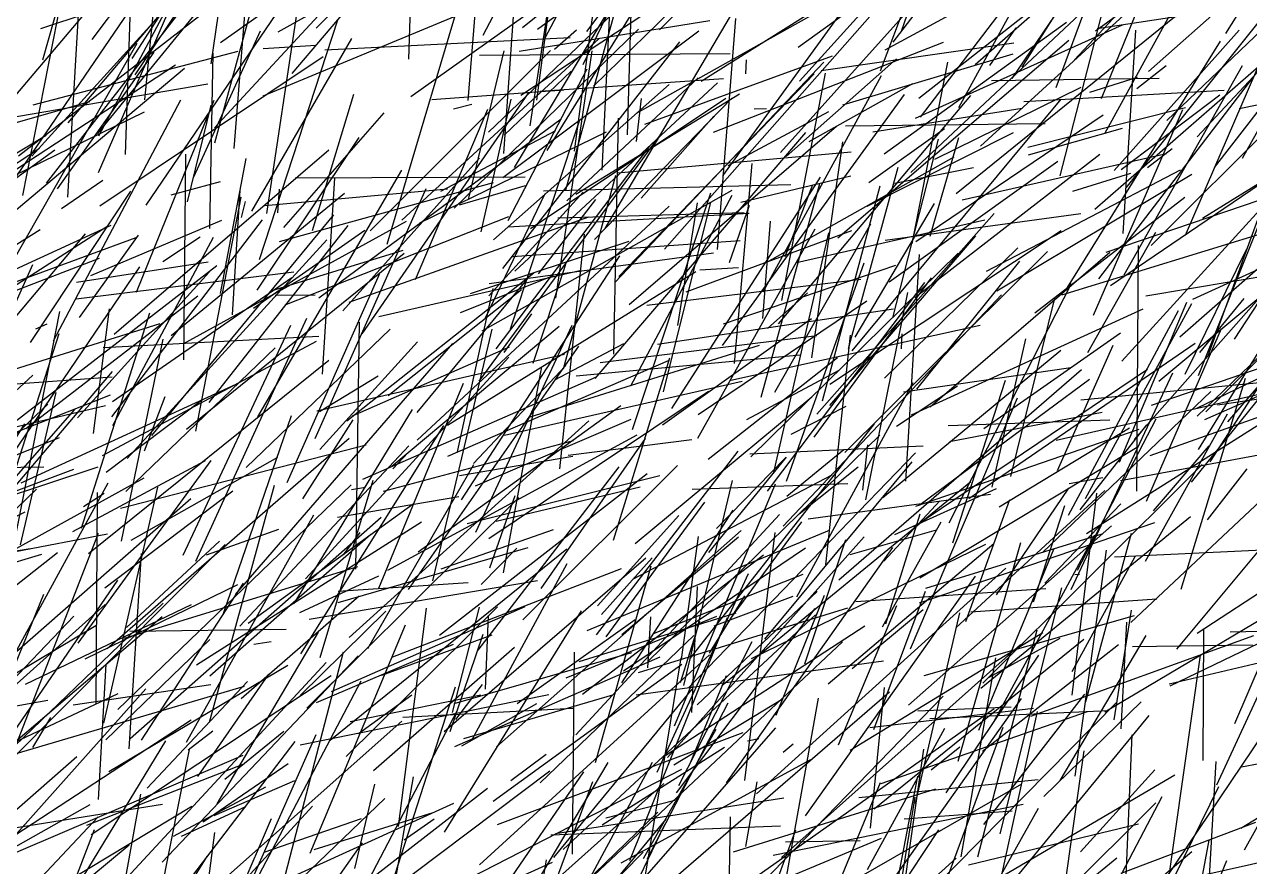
# Model space of a CAD drawing. Header units: metres. Extents: x 0 to 1019, y 0 to 619.
# Drawn here: x 592.2 to 688.9, y 485.8 to 552.3 of the extents above; entities that cross this region are included whole.
import ezdxf

# ---------------------------------------------------------------- set-up
doc = ezdxf.new("R2010")
doc.units = ezdxf.units.M

msp = doc.modelspace()

# ---------------------------------------------------------------- linework, layer by layer
at = {"color": 114}
for p, q in [((661.44, 551.769), (668.08, 570.687)), ((600.909, 548.323), (605.954, 555.881)), ((642.724, 534.54), (660.131, 554.292)), ((634.455, 517.212), (636.394, 535.724)), ((649.477, 518.39), (663.173, 519.009)), ((662.876, 506.615), (681.458, 512.952))]:
    msp.add_line(p, q, dxfattribs=at)
at = {"color": 215}
for p, q in [((600.677, 549.599), (612.918, 568.734)), ((593.598, 549.493), (596.821, 560.761)), ((664.081, 541.655), (675.649, 547.342)), ((648.75, 538.264), (657.442, 540.343)), ((668.977, 531.251), (684.398, 540.473))]:
    msp.add_line(p, q, dxfattribs=at)
at = {"color": 214}
for p, q in [((642.332, 551.886), (658.429, 568.104)), ((614.642, 505.318), (632.702, 508.382))]:
    msp.add_line(p, q, dxfattribs=at)
at = {"color": 11}
for p, q in [((633.289, 551.231), (641.534, 566.754)), ((613.542, 540.172), (631.729, 540.254)), ((611.637, 531.259), (622.081, 534.481)), ((615.248, 521.793), (634.836, 526.258)), ((676.061, 512.081), (690.812, 521.408))]:
    msp.add_line(p, q, dxfattribs=at)
at = {"color": 99}
for p, q in [((687.089, 551.576), (696.726, 567.029)), ((630.355, 536.318), (649.408, 537.394)), ((650.862, 515.444), (663.302, 531.909))]:
    msp.add_line(p, q, dxfattribs=at)
at = {"color": 136}
for p, q in [((601.655, 546.34), (603.594, 566.142)), ((626.605, 529.538), (633.956, 532.478)), ((626.167, 495.272), (642.386, 502.346))]:
    msp.add_line(p, q, dxfattribs=at)
at = {"color": 138}
for p, q in [((627.207, 546.293), (628.687, 564.456)), ((637.239, 524.328), (653.898, 543.769)), ((681.367, 513.877), (685.749, 519.021))]:
    msp.add_line(p, q, dxfattribs=at)
at = {"color": 220}
for p, q in [((670.974, 548.934), (680.886, 564.575)), ((639.934, 530.18), (656.329, 544.266)), ((685.411, 521.094), (696.623, 526.023))]:
    msp.add_line(p, q, dxfattribs=at)
at = {"color": 37}
for p, q in [((607.184, 544.128), (625.381, 563.866)), ((613.313, 548.43), (623.763, 560.734)), ((688.13, 545.659), (705.324, 549.198)), ((685.236, 537.005), (694.286, 542.589)), ((626.371, 518.548), (629.178, 531.456)), ((619.294, 503.015), (627.66, 517.551)), ((659.425, 475.76), (662.734, 492.938))]:
    msp.add_line(p, q, dxfattribs=at)
at = {"color": 186}
msp.add_line((622.533, 549.553), (622.99, 563.692), dxfattribs=at)
at = {"color": 104}
for p, q in [((631.495, 552.064), (646, 563.718)), ((675.134, 549.492), (685.918, 561.08)), ((611.029, 546.664), (631.017, 554.974)), ((628.576, 529.122), (633.303, 538.936)), ((609.837, 505.021), (622.875, 514.437))]:
    msp.add_line(p, q, dxfattribs=at)
at = {"color": 173}
for p, q in [((632.68, 551.92), (648.773, 563.702)), ((651.881, 542.184), (669.3, 561.573)), ((611.03, 550.387), (615.212, 550.649)), ((610.542, 531.325), (618.6, 543.363)), ((604.707, 510.39), (613.211, 528.537))]:
    msp.add_line(p, q, dxfattribs=at)
at = {"color": 17}
for p, q in [((662.952, 544.967), (677.255, 563.72)), ((641.171, 544.417), (655.995, 549.83)), ((663.709, 522.109), (677.904, 534.309)), ((646.01, 479.934), (664.735, 499.25))]:
    msp.add_line(p, q, dxfattribs=at)
at = {"color": 165}
for p, q in [((615.203, 551.996), (625.701, 562.473)), ((653.285, 550.509), (667.038, 560.41)), ((615.418, 530.713), (634.574, 544.853)), ((659.978, 514.945), (674.029, 526.578)), ((652.386, 515.05), (656.886, 518.737)), ((685.624, 513.177), (688.777, 517.197))]:
    msp.add_line(p, q, dxfattribs=at)
at = {"color": 56}
for p, q in [((670.189, 548.025), (680.293, 562.877)), ((609.318, 537.051), (609.634, 538.318)), ((651.506, 480.188), (654.903, 499.101))]:
    msp.add_line(p, q, dxfattribs=at)
at = {"color": 150}
for p, q in [((673.668, 547.317), (679.433, 562.871)), ((642.843, 494.579), (658.564, 504.802)), ((607.994, 492.681), (612.66, 496.477))]:
    msp.add_line(p, q, dxfattribs=at)
at = {"color": 80}
for p, q in [((677.243, 546.441), (683.758, 562.487)), ((683.886, 535.659), (692.063, 554.609)), ((651.445, 523.243), (659.032, 536.552)), ((656.505, 508.432), (675.686, 525.039))]:
    msp.add_line(p, q, dxfattribs=at)
at = {"color": 210}
for p, q in [((628.412, 551.44), (634.044, 562.343)), ((636.307, 549.136), (640.165, 557.164)), ((676.184, 526.379), (681.548, 535.896))]:
    msp.add_line(p, q, dxfattribs=at)
at = {"color": 29}
for p, q in [((635.613, 542.298), (638.219, 561.734)), ((627.23, 538.46), (630.051, 550.215)), ((674.994, 539.131), (679.575, 540.561)), ((660.217, 504.961), (662.92, 513.658)), ((596.958, 502.187), (609.021, 508.065)), ((631.081, 498.672), (640.413, 505.301)), ((652.282, 487.743), (658.189, 487.836))]:
    msp.add_line(p, q, dxfattribs=at)
at = {"color": 242}
for p, q in [((667.276, 549.126), (681.726, 561.889)), ((628.108, 485.937), (646.295, 502.509))]:
    msp.add_line(p, q, dxfattribs=at)
at = {"color": 115}
for p, q in [((597.918, 543.655), (612.076, 560.976)), ((635.733, 496.18), (651.823, 513.6))]:
    msp.add_line(p, q, dxfattribs=at)
at = {"color": 194}
for p, q in [((598.026, 543.493), (607.532, 561.312)), ((591.133, 533.382), (601.057, 550.811)), ((660.472, 531.975), (673.806, 541.496)), ((637.421, 506.391), (643.847, 513.516))]:
    msp.add_line(p, q, dxfattribs=at)
at = {"color": 5}
for p, q in [((607.211, 542.957), (612.112, 560.941)), ((660.079, 542.085), (674.49, 552.471)), ((643.986, 500.314), (645.526, 505.157)), ((679.7, 503.18), (689.175, 503.298))]:
    msp.add_line(p, q, dxfattribs=at)
at = {"color": 168}
for p, q in [((608.726, 542.497), (610.241, 561.327)), ((605.037, 538.29), (606.906, 545.917)), ((630.556, 528.255), (636, 544.689)), ((611.105, 486.938), (618.781, 489.591))]:
    msp.add_line(p, q, dxfattribs=at)
at = {"color": 244}
for p, q in [((622.691, 546.616), (642.242, 560.518)), ((598.005, 540.609), (605.762, 558.479)), ((660.761, 529.139), (664.367, 543.246)), ((657.264, 526.696), (661.186, 541.027)), ((635.452, 486.78), (635.609, 502.721))]:
    msp.add_line(p, q, dxfattribs=at)
at = {"color": 116}
for p, q in [((659.801, 548.629), (664.476, 561.164)), ((596.405, 503.424), (606.899, 517.859)), ((596.83, 514.22), (598.442, 515.277)), ((600.049, 503.836), (618.485, 509.484))]:
    msp.add_line(p, q, dxfattribs=at)
at = {"color": 217}
for p, q in [((662.817, 546.478), (681.115, 560.822)), ((618.063, 521.396), (630.486, 526.844))]:
    msp.add_line(p, q, dxfattribs=at)
at = {"color": 202}
for p, q in [((667.694, 542.677), (687.236, 560.563)), ((678.248, 540.776), (688.131, 551.856)), ((603.757, 538.849), (607.656, 539.905)), ((589.332, 510.578), (594.888, 527.878))]:
    msp.add_line(p, q, dxfattribs=at)
at = {"color": 84}
for p, q in [((684.802, 543.425), (700.806, 560.532)), ((628.094, 524.123), (642.403, 543.573)), ((658.407, 515.504), (658.788, 519.108)), ((604.955, 495.61), (615.025, 513.574))]:
    msp.add_line(p, q, dxfattribs=at)
at = {"color": 251}
for p, q in [((592.729, 541.894), (609.031, 559.862)), ((646.844, 512.476), (652.274, 518.031)), ((603.033, 486.145), (618.526, 502.435))]:
    msp.add_line(p, q, dxfattribs=at)
at = {"color": 96}
for p, q in [((595.612, 544.537), (608.934, 560.227)), ((589.504, 537.349), (602.714, 556.688))]:
    msp.add_line(p, q, dxfattribs=at)
at = {"color": 109}
for p, q in [((632.647, 546.328), (634.438, 559.73)), ((677.974, 531.682), (694.118, 542.66))]:
    msp.add_line(p, q, dxfattribs=at)
at = {"color": 178}
for p, q in [((636.594, 551.734), (642.497, 559.648)), ((587.187, 539.553), (593.878, 543.551)), ((623.188, 521.658), (632.192, 532.541)), ((671.666, 497.657), (689.286, 504.037))]:
    msp.add_line(p, q, dxfattribs=at)
at = {"color": 234}
for p, q in [((660.159, 550.299), (677.432, 559.669)), ((598.115, 537.967), (615.76, 549.756))]:
    msp.add_line(p, q, dxfattribs=at)
at = {"color": 236}
for p, q in [((665.97, 545.739), (673.655, 559.696)), ((619.738, 493.379), (630.871, 503.125)), ((659.85, 492.341), (676.139, 498.044))]:
    msp.add_line(p, q, dxfattribs=at)
at = {"color": 247}
for p, q in [((597.516, 551.107), (603.13, 558.627)), ((632.148, 536.189), (647.586, 546.477)), ((623.048, 532.166), (628.765, 545.613)), ((675.62, 522.663), (694.665, 524.495))]:
    msp.add_line(p, q, dxfattribs=at)
at = {"color": 131}
for p, q in [((630.026, 542.097), (631.195, 558.786)), ((629.415, 526.685), (641.574, 542.682)), ((673.787, 517.058), (678.174, 526.981)), ((605.74, 501.73), (623.538, 513.026)), ((653.814, 501.809), (657.046, 511.61))]:
    msp.add_line(p, q, dxfattribs=at)
at = {"color": 238}
for p, q in [((593.439, 551.99), (612.631, 558.344)), ((616.303, 495.78), (635.004, 510.879))]:
    msp.add_line(p, q, dxfattribs=at)
at = {"color": 161}
for p, q in [((612.204, 551.724), (622.789, 557.64)), ((634.923, 539.249), (639.797, 556.845)), ((626.046, 545.626), (627.516, 546.013)), ((632.761, 532.605), (637.297, 538.471))]:
    msp.add_line(p, q, dxfattribs=at)
at = {"color": 232}
for p, q in [((633.446, 542.33), (643.101, 557.967)), ((611.304, 537.363), (613.743, 553.65)), ((594.452, 527.311), (604.504, 546.344)), ((612.745, 530.158), (630.434, 537.122)), ((630.705, 533.984), (648.709, 535.231)), ((588.247, 509.104), (601.609, 516.489))]:
    msp.add_line(p, q, dxfattribs=at)
at = {"color": 139}
for p, q in [((645.629, 547.815), (661.824, 557.994)), ((595.992, 498.553), (606.873, 500.172))]:
    msp.add_line(p, q, dxfattribs=at)
at = {"color": 206}
for p, q in [((673.977, 540.331), (678.426, 557.518)), ((680.961, 548.572), (690.696, 557.203)), ((616.949, 506.651), (631.951, 510.997)), ((592.811, 495.181), (594.252, 497.572))]:
    msp.add_line(p, q, dxfattribs=at)
at = {"color": 185}
for p, q in [((676.786, 551.8), (684.836, 557.718)), ((646.273, 502.649), (649.084, 507.181)), ((685.626, 482.232), (686.318, 494.084)), ((623.526, 474.569), (636.347, 493.257)), ((647.703, 474.75), (647.935, 489.717)), ((602.489, 480.029), (606.584, 486.589))]:
    msp.add_line(p, q, dxfattribs=at)
at = {"color": 20}
for p, q in [((592.038, 538.777), (595.585, 556.943)), ((648.254, 525.527), (649.644, 541.328)), ((657.951, 479.411), (665.765, 486.444))]:
    msp.add_line(p, q, dxfattribs=at)
at = {"color": 28}
for p, q in [((601.779, 538.034), (614.61, 556.881)), ((618.852, 527.866), (631.986, 546.884)), ((681.784, 524.136), (700.575, 539.813)), ((598.439, 497.104), (602.69, 515.746)), ((667.609, 483.978), (683.051, 493.021))]:
    msp.add_line(p, q, dxfattribs=at)
at = {"color": 119}
for p, q in [((607.638, 550.878), (615.931, 556.751)), ((620.804, 534.949), (626.362, 553.598)), ((599.523, 498.206), (617.972, 515.945)), ((584.49, 489.742), (603.039, 505.533))]:
    msp.add_line(p, q, dxfattribs=at)
at = {"color": 188}
for p, q in [((628.825, 543.783), (643.149, 557.485)), ((632.102, 544.291), (633.807, 555.35)), ((585.118, 513.083), (596.06, 517.178))]:
    msp.add_line(p, q, dxfattribs=at)
at = {"color": 228}
for p, q in [((630.882, 541), (640.57, 557.188)), ((650.371, 522.873), (655.003, 539.733)), ((667.49, 486.559), (672.178, 504.487))]:
    msp.add_line(p, q, dxfattribs=at)
at = {"color": 169}
for p, q in [((631.383, 546.705), (646.686, 556.808)), ((651.722, 528.666), (666.932, 546.68)), ((652.366, 516.228), (658.505, 533.477)), ((635.126, 518.288), (644.879, 519.52)), ((637.804, 489.089), (647.468, 495.226))]:
    msp.add_line(p, q, dxfattribs=at)
at = {"color": 26}
for p, q in [((637.123, 547.413), (647.38, 557.435)), ((680.877, 541.006), (682.851, 542.496)), ((606.534, 510.413), (612.251, 512.446)), ((625.073, 509.303), (633.954, 512.404))]:
    msp.add_line(p, q, dxfattribs=at)
at = {"color": 153}
for p, q in [((679.209, 539.383), (693.362, 557.136)), ((634.063, 524.226), (639.526, 527.11)), ((585.654, 523.489), (599.092, 524.475)), ((628.012, 502.88), (639.133, 517.356))]:
    msp.add_line(p, q, dxfattribs=at)
at = {"color": 211}
for p, q in [((600.143, 542.022), (600.609, 556.254)), ((647.334, 540.339), (658.624, 555.912)), ((636.242, 499.406), (650.544, 510.411)), ((579.958, 490.245), (599.55, 499.448))]:
    msp.add_line(p, q, dxfattribs=at)
at = {"color": 71}
for p, q in [((638.037, 536.176), (649.602, 555.766)), ((658.751, 537.954), (670.311, 543.761)), ((640.071, 523.751), (648.073, 538.811)), ((661.788, 516.22), (662.875, 534.142)), ((587.822, 487.044), (596.296, 494.491))]:
    msp.add_line(p, q, dxfattribs=at)
at = {"color": 196}
for p, q in [((640.526, 545.288), (660.175, 556.305)), ((599.813, 511.478), (603.126, 527.453))]:
    msp.add_line(p, q, dxfattribs=at)
at = {"color": 193}
for p, q in [((688.386, 541.742), (696.471, 556.154)), ((597.812, 498.651), (597.924, 515.336))]:
    msp.add_line(p, q, dxfattribs=at)
at = {"color": 42}
msp.add_line((595.585, 538.655), (596.531, 554.916), dxfattribs=at)
at = {"color": 51}
for p, q in [((606.913, 549.183), (607.831, 555.441)), ((604.963, 520.342), (622.15, 534.226)), ((596.252, 530.634), (613.427, 532.772)), ((626.868, 495.904), (638.657, 499.346)), ((648.168, 486.959), (664.177, 491.919))]:
    msp.add_line(p, q, dxfattribs=at)
at = {"color": 50}
for p, q in [((637.799, 540.789), (638.495, 554.946)), ((634.143, 530.684), (637.006, 550.222)), ((617.299, 529.69), (628.104, 541.75)), ((590.416, 532.496), (598.999, 536.433)), ((587.831, 516.806), (594.933, 519.678)), ((617.99, 515.569), (619.098, 515.742)), ((628.576, 499.804), (628.811, 505.605))]:
    msp.add_line(p, q, dxfattribs=at)
at = {"color": 182}
msp.add_line((677.516, 543.69), (683.764, 555.051), dxfattribs=at)
at = {"color": 89}
for p, q in [((682.421, 544.717), (693.57, 555.359)), ((656.829, 545.949), (670.272, 549.98)), ((683.449, 527.622), (703.412, 545.141)), ((651.556, 497.735), (655.365, 507.214))]:
    msp.add_line(p, q, dxfattribs=at)
at = {"color": 126}
for p, q in [((593.898, 539.77), (604.895, 553.909)), ((662.547, 544.905), (678.903, 552.257)), ((626.533, 538.052), (631.736, 539.589)), ((600.434, 495.088), (601.413, 510.518)), ((645.314, 498.558), (654.798, 507.501)), ((626.117, 498.678), (640.142, 502.699))]:
    msp.add_line(p, q, dxfattribs=at)
at = {"color": 151}
for p, q in [((639.799, 543.578), (640.122, 554.126)), ((597.604, 519.985), (598.868, 529.842)), ((599.84, 483.114), (601.354, 491.504))]:
    msp.add_line(p, q, dxfattribs=at)
at = {"color": 127}
for p, q in [((653.385, 547.818), (659.468, 554.537)), ((592.621, 527.171), (600.574, 539.118))]:
    msp.add_line(p, q, dxfattribs=at)
at = {"color": 221}
for p, q in [((665.769, 538.94), (684.128, 553.806)), ((675.989, 514.855), (684.387, 530.247)), ((614.367, 508.522), (630.429, 526.022)), ((614.598, 479.013), (633.666, 493.361)), ((586.605, 479.248), (605.388, 490.568))]:
    msp.add_line(p, q, dxfattribs=at)
at = {"color": 195}
for p, q in [((676.921, 551.975), (688.347, 553.718)), ((584.015, 530.271), (593.394, 536.095)), ((617.358, 510.419), (618.689, 512.168))]:
    msp.add_line(p, q, dxfattribs=at)
at = {"color": 183}
for p, q in [((686.177, 540.993), (696.602, 554.439)), ((596.347, 521.232), (606.75, 532.722)), ((617.632, 520.993), (632.393, 532.685)), ((618.889, 516.391), (637.361, 524.467))]:
    msp.add_line(p, q, dxfattribs=at)
at = {"color": 108}
for p, q in [((580.931, 534.326), (596.857, 553.049)), ((681.212, 522.222), (693.915, 526.59)), ((622.152, 487.904), (624.533, 489.565))]:
    msp.add_line(p, q, dxfattribs=at)
at = {"color": 191}
for p, q in [((591.678, 541.921), (606.831, 553.626)), ((584.251, 536.119), (604.084, 549.104)), ((679.837, 519.514), (695.797, 537.597)), ((613.461, 506.576), (622.827, 521.896)), ((659.952, 504.723), (664.593, 513.014)), ((662.557, 490.77), (666.072, 505.822)), ((588.984, 486.697), (605.328, 497.364)), ((593.601, 479.771), (603.337, 495.722))]:
    msp.add_line(p, q, dxfattribs=at)
at = {"color": 200}
for p, q in [((610.722, 533.731), (616.907, 552.666)), ((635.017, 538.378), (645.395, 548.077)), ((665.935, 494.116), (670.89, 511.379))]:
    msp.add_line(p, q, dxfattribs=at)
at = {"color": 224}
for p, q in [((646.927, 534.536), (648.374, 552.763)), ((601.016, 531.159), (607.139, 546.315)), ((642.571, 520.664), (654.332, 529.077)), ((591.853, 511.208), (594.662, 523.221)), ((586.963, 490.098), (599.533, 508.418)), ((608.358, 480.724), (618.76, 500.445)), ((659.014, 488.83), (660.119, 499.929))]:
    msp.add_line(p, q, dxfattribs=at)
at = {"color": 172}
for p, q in [((660.794, 550.888), (662.704, 553.396)), ((630.053, 543.555), (635.34, 548.613)), ((678.797, 540.841), (686.6, 546.739)), ((623.401, 536.626), (638.149, 543.818)), ((632.338, 525.537), (634.934, 533.378)), ((662.657, 523.485), (670.796, 533.609)), ((641.335, 530.137), (658.23, 532.188))]:
    msp.add_line(p, q, dxfattribs=at)
at = {"color": 77}
for p, q in [((662.185, 540.611), (675.975, 553.504)), ((674.115, 530.934), (693.569, 536.92)), ((684.779, 521.985), (703.619, 531.131))]:
    msp.add_line(p, q, dxfattribs=at)
at = {"color": 102}
for p, q in [((605.528, 540.27), (610.815, 551.781)), ((675.363, 509.206), (681.576, 521.146))]:
    msp.add_line(p, q, dxfattribs=at)
at = {"color": 152}
for p, q in [((626.12, 537.785), (640.663, 551.935)), ((590.618, 544.879), (606.643, 547.616)), ((640.192, 520.312), (646.387, 539.002)), ((665.128, 520.614), (677.906, 521.069))]:
    msp.add_line(p, q, dxfattribs=at)
at = {"color": 175}
for p, q in [((629.941, 540.208), (645.43, 551.787)), ((639.11, 532.379), (654.547, 548.387)), ((684.93, 518.717), (689.64, 526.373))]:
    msp.add_line(p, q, dxfattribs=at)
at = {"color": 252}
for p, q in [((631.254, 550.191), (646.314, 552.616)), ((655.649, 500.209), (668.742, 511.292)), ((637.151, 480.354), (651.534, 496.739))]:
    msp.add_line(p, q, dxfattribs=at)
at = {"color": 209}
for p, q in [((634.039, 550.343), (635.772, 551.871)), ((649.983, 491.529), (669.684, 509.361)), ((583.701, 487.632), (603.069, 490.729))]:
    msp.add_line(p, q, dxfattribs=at)
at = {"color": 162}
for p, q in [((668.445, 549.069), (670.504, 552.02)), ((631.54, 505.265), (643.742, 517.476)), ((606.81, 500.846), (619.523, 512.034)), ((673.153, 475.606), (675.889, 494.94))]:
    msp.add_line(p, q, dxfattribs=at)
at = {"color": 46}
for p, q in [((677.033, 532.211), (692.101, 551.876)), ((639.003, 540.591), (657.483, 542.245)), ((637.652, 525.601), (654.767, 527.729)), ((597.209, 510.52), (616.205, 525.794)), ((579.12, 511.147), (597.993, 517.348)), ((614.799, 477.532), (633.867, 486.136))]:
    msp.add_line(p, q, dxfattribs=at)
at = {"color": 174}
msp.add_line((678.976, 535.781), (679.967, 551.841), dxfattribs=at)
at = {"color": 240}
for p, q in [((610.134, 537.559), (618.031, 551.178)), ((671.444, 542.617), (683.883, 545.726)), ((580.674, 532.369), (594.569, 542.389)), ((596.675, 512.507), (602.064, 529.516)), ((621.272, 502.357), (639.335, 509.339))]:
    msp.add_line(p, q, dxfattribs=at)
at = {"color": 243}
for p, q in [((615.902, 550.289), (635.282, 551.257)), ((606.795, 536.174), (607.055, 550.024)), ((627.634, 517.616), (634.938, 525.35))]:
    msp.add_line(p, q, dxfattribs=at)
at = {"color": 122}
for p, q in [((621.968, 536.852), (637.533, 551.153)), ((630.902, 532.825), (646.908, 547.697)), ((685.034, 526.383), (688.524, 530.645)), ((662.237, 521.463), (680.542, 529.837)), ((574.816, 495.494), (594.003, 498.933))]:
    msp.add_line(p, q, dxfattribs=at)
at = {"color": 13}
for p, q in [((629.948, 533.032), (643.929, 550.922)), ((593.053, 528.271), (593.958, 528.665)), ((629.466, 495.255), (648.783, 512.331)), ((641.353, 486.365), (647.753, 498.725))]:
    msp.add_line(p, q, dxfattribs=at)
at = {"color": 142}
for p, q in [((646.604, 543.799), (664.784, 550.89)), ((676.012, 498.828), (679.622, 512.117)), ((621.705, 488.944), (623.91, 506.186))]:
    msp.add_line(p, q, dxfattribs=at)
at = {"color": 72}
for p, q in [((655.101, 548.67), (670.322, 550.839)), ((684.804, 521.373), (693.351, 529.58)), ((680.736, 509.917), (687.205, 521.539)), ((667.887, 500.279), (685.203, 517.534)), ((682.672, 500.054), (697.675, 507.294))]:
    msp.add_line(p, q, dxfattribs=at)
at = {"color": 98}
for p, q in [((656.411, 535.453), (674.68, 551.065)), ((684.917, 524.572), (692.677, 543.993)), ((611.972, 530.924), (615.136, 530.947)), ((586.105, 508.869), (593.111, 515.595)), ((644.891, 497.968), (645.324, 507.909)), ((613.933, 495.407), (633.575, 499.39))]:
    msp.add_line(p, q, dxfattribs=at)
at = {"color": 246}
for p, q in [((674.444, 531.32), (686.67, 550.991)), ((655.212, 522.569), (659.767, 539.555)), ((644.25, 500.089), (648.105, 516.273)), ((625.476, 483.92), (644.093, 493.489))]:
    msp.add_line(p, q, dxfattribs=at)
at = {"color": 82}
for p, q in [((676.72, 537.705), (692.394, 551.372)), ((645.396, 521.48), (658.705, 530.457)), ((657.855, 506.716), (672.856, 507.741)), ((607.389, 490.741), (615.382, 504.292))]:
    msp.add_line(p, q, dxfattribs=at)
at = {"color": 6}
for p, q in [((681.168, 534.84), (697.721, 551.358)), ((624.351, 546.377), (634.777, 547.135)), ((661.451, 526.68), (661.512, 527.863)), ((591.312, 510.644), (598.724, 512.057))]:
    msp.add_line(p, q, dxfattribs=at)
at = {"color": 239}
for p, q in [((592.856, 545.946), (609.053, 550.197)), ((659.28, 490.348), (675.863, 503.751)), ((633.979, 486.505), (644.913, 499.81))]:
    msp.add_line(p, q, dxfattribs=at)
at = {"color": 176}
for p, q in [((594.776, 539.306), (602.404, 550.116)), ((654.756, 521.531), (668.787, 537.36)), ((630.019, 508.974), (633.033, 525.255)), ((672.581, 510.587), (685.887, 523.315)), ((668.969, 507.26), (674.667, 515.663)), ((601.403, 495.781), (609.46, 508.159)), ((667.842, 494.904), (678.597, 503.323))]:
    msp.add_line(p, q, dxfattribs=at)
at = {"color": 69}
for p, q in [((619.469, 536.003), (633.72, 550.246)), ((672.771, 508.169), (678.783, 514.449)), ((617.581, 494.481), (629.53, 506.31)), ((651.972, 486.505), (670.845, 503.324))]:
    msp.add_line(p, q, dxfattribs=at)
at = {"color": 155}
for p, q in [((628.121, 549.86), (647.919, 550)), ((646.188, 517.969), (656.4, 525.984))]:
    msp.add_line(p, q, dxfattribs=at)
at = {"color": 160}
for p, q in [((587.605, 534.405), (604.799, 548.85)), ((677.617, 534.32), (697.376, 541.009)), ((675.16, 508.868), (675.527, 508.87)), ((621.004, 481.971), (622.886, 492.874))]:
    msp.add_line(p, q, dxfattribs=at)
at = {"color": 213}
for p, q in [((630.365, 536.819), (636.608, 548.795)), ((678.808, 496.675), (679.258, 505.082))]:
    msp.add_line(p, q, dxfattribs=at)
at = {"color": 157}
for p, q in [((638.817, 531.936), (655.327, 549.33)), ((598.001, 491.082), (598.624, 501.767))]:
    msp.add_line(p, q, dxfattribs=at)
at = {"color": 135}
for p, q in [((649.147, 548.406), (649.208, 549.497)), ((650.516, 531.178), (659.877, 548.259)), ((653.144, 533.49), (668.031, 536.86)), ((626.53, 516.669), (635.475, 518.207)), ((625.796, 496.454), (628.397, 504.151))]:
    msp.add_line(p, q, dxfattribs=at)
at = {"color": 53}
msp.add_line((652.351, 541.865), (661.049, 549.58), dxfattribs=at)
at = {"color": 120}
for p, q in [((662.303, 534.973), (665.102, 549.325)), ((617.824, 503.885), (636.751, 520.98)), ((637.163, 485.1), (656.778, 503.544)), ((658.248, 481.175), (670.941, 499.064)), ((617.81, 481.805), (626.337, 498.098))]:
    msp.add_line(p, q, dxfattribs=at)
at = {"color": 184}
for p, q in [((679.046, 532.532), (688.405, 549.061)), ((657.025, 544.289), (672.795, 544.483)), ((639.482, 501.244), (653.859, 510.959)), ((626.694, 472.417), (641.04, 486.928))]:
    msp.add_line(p, q, dxfattribs=at)
at = {"color": 140}
for p, q in [((680.037, 547.245), (682.352, 549.062)), ((604.564, 488.199), (609.641, 490.519))]:
    msp.add_line(p, q, dxfattribs=at)
at = {"color": 25}
for p, q in [((632.895, 547.029), (647.386, 548.031)), ((624.433, 508.366), (629.118, 528.238))]:
    msp.add_line(p, q, dxfattribs=at)
at = {"color": 248}
for p, q in [((651.996, 530.498), (655.455, 548.45)), ((640.517, 543.065), (640.911, 546.446)), ((601.648, 518.619), (603.28, 522.911))]:
    msp.add_line(p, q, dxfattribs=at)
at = {"color": 88}
for p, q in [((668.572, 547.861), (681.819, 548.063)), ((610.283, 503.361), (611.652, 503.569))]:
    msp.add_line(p, q, dxfattribs=at)
at = {"color": 197}
for p, q in [((676.326, 546.953), (680.088, 548.132)), ((604.698, 527.071), (622.333, 536.753)), ((644.637, 499.94), (662.564, 518.475)), ((641.853, 504.195), (653.681, 508.886)), ((625.333, 488.515), (636.178, 505.976))]:
    msp.add_line(p, q, dxfattribs=at)
at = {"color": 78}
for p, q in [((629.208, 535.295), (643.084, 547.557)), ((655.791, 523.9), (674.077, 536.019)), ((644.06, 502.139), (645.426, 511.865)), ((634.732, 487.133), (654.653, 505.666)), ((606.264, 489.322), (612.996, 493.928)), ((612.461, 479.362), (628.743, 491.989)), ((577.471, 479.458), (597.338, 490.702))]:
    msp.add_line(p, q, dxfattribs=at)
at = {"color": 81}
for p, q in [((654.155, 543.042), (662.357, 547.629)), ((634.295, 537.015), (649.012, 537.447)), ((609.685, 517.313), (621.045, 528.22)), ((598.601, 516.945), (606.118, 522.602)), ((683.216, 502.955), (699.51, 522.57)), ((600.474, 504.385), (612.843, 504.525))]:
    msp.add_line(p, q, dxfattribs=at)
at = {"color": 31}
for p, q in [((671.116, 546.211), (686.946, 547.11)), ((661.058, 520.575), (665.868, 523.747)), ((598.682, 503.002), (617.8, 519.636)), ((606.775, 497.204), (611.922, 515.91)), ((688.277, 488.83), (706.656, 500.141))]:
    msp.add_line(p, q, dxfattribs=at)
at = {"color": 133}
msp.add_line((586.083, 542.986), (597.312, 546.226), dxfattribs=at)
at = {"color": 164}
for p, q in [((614.926, 536.021), (618.183, 546.798)), ((605.71, 520.174), (609.282, 538.653))]:
    msp.add_line(p, q, dxfattribs=at)
at = {"color": 59}
for p, q in [((628.253, 535.915), (630.611, 546.406)), ((654.36, 525.963), (656.822, 543.018)), ((650.8, 533.534), (665.623, 541.838)), ((618.344, 509.283), (618.63, 528.78))]:
    msp.add_line(p, q, dxfattribs=at)
at = {"color": 181}
for p, q in [((635.734, 538.895), (648.65, 546.809)), ((600.585, 511.555), (612.171, 518.116)), ((644.756, 493.926), (647.635, 500.889)), ((667.957, 489.116), (675.949, 499.393))]:
    msp.add_line(p, q, dxfattribs=at)
at = {"color": 86}
msp.add_line((637.194, 535.303), (648.056, 546.487), dxfattribs=at)
at = {"color": 38}
msp.add_line((647.298, 526.954), (661.692, 546.768), dxfattribs=at)
at = {"color": 43}
for p, q in [((657.563, 526.526), (674.076, 546.397)), ((660.164, 535.264), (675.632, 537.367)), ((655.789, 522.193), (667.324, 535.606)), ((662.929, 514.376), (676.299, 524.294)), ((682.6, 500.225), (695.414, 503.237))]:
    msp.add_line(p, q, dxfattribs=at)
at = {"color": 103}
for p, q in [((583.485, 536.553), (601.654, 545.406)), ((660.92, 539.761), (667.152, 540.998)), ((623.26, 510.639), (639.274, 522.203)), ((646.24, 510.589), (652.365, 518.122))]:
    msp.add_line(p, q, dxfattribs=at)
at = {"color": 62}
for p, q in [((612.646, 536.255), (620.59, 545.312)), ((653.393, 476.967), (659.806, 492.423))]:
    msp.add_line(p, q, dxfattribs=at)
at = {"color": 7}
for p, q in [((640.88, 538.591), (646.636, 545.061)), ((658.873, 539.815), (664.844, 544.069)), ((651.345, 516.807), (655.701, 535.833)), ((685.85, 517.764), (696.964, 534.984)), ((674.934, 499.336), (676.877, 515.272))]:
    msp.add_line(p, q, dxfattribs=at)
at = {"color": 207}
for p, q in [((647.76, 541.152), (655.719, 545.416)), ((673.67, 519.468), (693.18, 523.89)), ((643.87, 492.182), (649.644, 503.564)), ((639.307, 486.083), (654.281, 494.233))]:
    msp.add_line(p, q, dxfattribs=at)
at = {"color": 2}
for p, q in [((649.805, 545.622), (650.775, 545.673)), ((608.598, 529.355), (609.212, 539.206)), ((606.754, 522.439), (617.734, 536.428)), ((581.524, 528.333), (600.981, 535.477)), ((645.35, 519.629), (654.629, 536.163)), ((606.948, 477.497), (615.202, 496.215)), ((647.75, 482.968), (659.881, 488.04))]:
    msp.add_line(p, q, dxfattribs=at)
at = {"color": 154}
msp.add_line((659.187, 543.814), (670.993, 545.687), dxfattribs=at)
at = {"color": 48}
for p, q in [((662.593, 535.163), (677.398, 545.154)), ((640.673, 501.113), (657.205, 506.22))]:
    msp.add_line(p, q, dxfattribs=at)
at = {"color": 63}
for p, q in [((676.625, 529.339), (683.673, 545.576)), ((615.482, 518.717), (623.213, 527.239)), ((587.991, 499.673), (605.297, 514.845)), ((663.366, 507.775), (677.306, 512.079)), ((678.264, 497.378), (679.622, 506.034))]:
    msp.add_line(p, q, dxfattribs=at)
at = {"color": 237}
for p, q in [((638.727, 526.264), (639.096, 544.908)), ((666.239, 538.456), (682.403, 542.11)), ((644.748, 502.225), (659.312, 520.747))]:
    msp.add_line(p, q, dxfattribs=at)
at = {"color": 199}
for p, q in [((671.494, 542.006), (678.906, 544.111)), ((602.231, 519.84), (616.612, 537.26)), ((669.166, 514.194), (679.471, 520.435))]:
    msp.add_line(p, q, dxfattribs=at)
at = {"color": 41}
for p, q in [((625.056, 539.136), (634.131, 543.93)), ((595.096, 537.771), (598.342, 539.994)), ((626.675, 514.763), (639.205, 534.023)), ((635.986, 501.974), (648.394, 505.826))]:
    msp.add_line(p, q, dxfattribs=at)
at = {"color": 159}
msp.add_line((663.727, 535.585), (665.98, 543.373), dxfattribs=at)
at = {"color": 49}
for p, q in [((678.865, 525.704), (695.435, 543.913)), ((628.873, 531.831), (646.593, 534.267)), ((599.108, 522.512), (613.269, 532.301)), ((628.924, 509.377), (630.938, 515.098)), ((615.059, 487.137), (624.458, 490.066))]:
    msp.add_line(p, q, dxfattribs=at)
at = {"color": 57}
for p, q in [((685.694, 526.147), (692.062, 543.66)), ((674.64, 513.544), (683.33, 529.719))]:
    msp.add_line(p, q, dxfattribs=at)
at = {"color": 245}
for p, q in [((576.847, 531.816), (593.349, 542.528)), ((652.261, 533.97), (654.447, 539.648)), ((675.172, 492.93), (677.655, 510.78)), ((592.231, 500.192), (605.352, 506.498)), ((679.145, 483.786), (679.684, 496.18))]:
    msp.add_line(p, q, dxfattribs=at)
at = {"color": 225}
for p, q in [((599.256, 527.827), (616.199, 542.398)), ((621.179, 517.408), (634.407, 528.477)), ((607.889, 505.765), (613.245, 521.423)), ((605.865, 492.904), (611.455, 500.98)), ((626.715, 495.331), (632.631, 498.67)), ((622.063, 497.585), (635.472, 498.288))]:
    msp.add_line(p, q, dxfattribs=at)
at = {"color": 171}
for p, q in [((604.76, 525.822), (604.911, 542.066)), ((586.082, 517.977), (598.957, 523.057)), ((583.25, 507.238), (596.148, 521.879)), ((629.358, 477.689), (642.207, 490.086)), ((616.149, 483.813), (618.873, 487.653))]:
    msp.add_line(p, q, dxfattribs=at)
at = {"color": 255}
for p, q in [((662.503, 530.741), (677.132, 542.062)), ((584.302, 488.526), (603.111, 506.588)), ((625.966, 497.958), (628.121, 506.27))]:
    msp.add_line(p, q, dxfattribs=at)
at = {"color": 75}
for p, q in [((607.647, 531.055), (609.671, 541.721)), ((600.209, 504.679), (607.571, 511.485)), ((615.226, 498.738), (626.06, 503.348)), ((599.264, 483.845), (615.994, 501.917)), ((679.875, 478.551), (686.525, 492.116)), ((603.346, 470.2), (611.685, 489.588))]:
    msp.add_line(p, q, dxfattribs=at)
at = {"color": 205}
for p, q in [((610.594, 521.315), (621.966, 540.801)), ((632.124, 521.308), (650.238, 526.968))]:
    msp.add_line(p, q, dxfattribs=at)
at = {"color": 218}
for p, q in [((615.701, 524.665), (616.67, 540.153)), ((658.64, 514.76), (661.961, 531.133)), ((613.99, 502.602), (625.29, 520.614)), ((590.336, 494.377), (609.551, 500.027))]:
    msp.add_line(p, q, dxfattribs=at)
at = {"color": 1}
for p, q in [((634.757, 525.092), (638.881, 540.385)), ((650.653, 503.74), (662.308, 517.759)), ((626.233, 497.413), (628.355, 500.171))]:
    msp.add_line(p, q, dxfattribs=at)
at = {"color": 66}
for p, q in [((643.318, 521.962), (655.053, 540.243)), ((657.797, 527.598), (664.06, 538.149)), ((654.089, 513.254), (668.484, 515.201))]:
    msp.add_line(p, q, dxfattribs=at)
at = {"color": 110}
for p, q in [((668.18, 532.803), (683.494, 540.814)), ((615.53, 502.309), (619.715, 516.318)), ((679.57, 505.063), (691.236, 516.023)), ((581.425, 495.082), (597.785, 504.836)), ((606.098, 480.128), (607.207, 488.467))]:
    msp.add_line(p, q, dxfattribs=at)
at = {"color": 35}
for p, q in [((611.154, 537.991), (625.583, 539.309)), ((661.606, 523.274), (674.819, 525.202)), ((621.271, 517.212), (622.476, 518.503))]:
    msp.add_line(p, q, dxfattribs=at)
at = {"color": 32}
for p, q in [((612.165, 537.432), (612.311, 539.282)), ((625.609, 518.214), (643.051, 525.744)), ((669.944, 484.213), (681.017, 497.707)), ((602.703, 477.224), (614.904, 490.567))]:
    msp.add_line(p, q, dxfattribs=at)
at = {"color": 170}
for p, q in [((612.319, 535.166), (629.228, 539.804)), ((622.51, 507.678), (635.966, 526.882))]:
    msp.add_line(p, q, dxfattribs=at)
at = {"color": 230}
for p, q in [((615.134, 519.601), (623.907, 539.338)), ((598.325, 518.248), (615.227, 527.291)), ((660.047, 509.901), (664.494, 514.686)), ((647.934, 505.353), (653.577, 513.002)), ((662.014, 498.534), (678.052, 512.699))]:
    msp.add_line(p, q, dxfattribs=at)
at = {"color": 55}
for p, q in [((628.328, 528.088), (648.071, 539.204)), ((687.774, 527.43), (694.983, 538.537)), ((612.661, 484.653), (617.365, 502.736))]:
    msp.add_line(p, q, dxfattribs=at)
at = {"color": 156}
for p, q in [((633.174, 539.155), (652.713, 539.65)), ((660.935, 512.016), (668.969, 515.651)), ((630.579, 492.58), (633.382, 494.667)), ((589.688, 486.156), (609.442, 494.59)), ((671.629, 476.216), (684.403, 486.99))]:
    msp.add_line(p, q, dxfattribs=at)
at = {"color": 8}
for p, q in [((684.459, 530.6), (703.97, 539.502)), ((653.875, 489.801), (667.291, 508.714))]:
    msp.add_line(p, q, dxfattribs=at)
at = {"color": 167}
for p, q in [((603.737, 527.724), (617.448, 538.97)), ((623.195, 519.472), (643.104, 537.945)), ((663.796, 493.424), (666.054, 495.255))]:
    msp.add_line(p, q, dxfattribs=at)
at = {"color": 100}
for p, q in [((628.843, 530.869), (636.306, 539.052)), ((599.734, 514.09), (619.144, 519.109)), ((662.906, 508.585), (680.145, 518.976))]:
    msp.add_line(p, q, dxfattribs=at)
at = {"color": 111}
msp.add_line((642.659, 523.272), (646.382, 538.262), dxfattribs=at)
at = {"color": 24}
for p, q in [((643.768, 528.528), (645.344, 538.209)), ((584.588, 508.721), (592.187, 520.756)), ((675.58, 513.97), (680.842, 520.686)), ((636.625, 504.429), (655.755, 512.349))]:
    msp.add_line(p, q, dxfattribs=at)
at = {"color": 105}
for p, q in [((671.994, 529.525), (683.827, 538.669)), ((614.73, 486.842), (622.257, 504.882)), ((688.549, 487.109), (698.104, 504.296))]:
    msp.add_line(p, q, dxfattribs=at)
at = {"color": 94}
for p, q in [((647.859, 533.508), (649.434, 538.021)), ((647.623, 492.39), (660.764, 510.989)), ((687.42, 504.332), (706.682, 504.673))]:
    msp.add_line(p, q, dxfattribs=at)
at = {"color": 223}
for p, q in [((580.123, 524.398), (598.739, 536.403)), ((655.473, 509.613), (657.435, 527.769))]:
    msp.add_line(p, q, dxfattribs=at)
at = {"color": 87}
for p, q in [((597.402, 532.466), (607.741, 536.843)), ((684.367, 516.158), (698.235, 533.351))]:
    msp.add_line(p, q, dxfattribs=at)
at = {"color": 23}
for p, q in [((599.07, 521.32), (610.962, 536.856)), ((673.248, 474.537), (682.051, 491.334))]:
    msp.add_line(p, q, dxfattribs=at)
at = {"color": 33}
for p, q in [((617.821, 530.366), (636.739, 537.098)), ((596.515, 529.15), (601.18, 535.665))]:
    msp.add_line(p, q, dxfattribs=at)
at = {"color": 204}
for p, q in [((650.509, 529.069), (651.097, 536.765)), ((590.705, 517.599), (601.281, 533.164)), ((678.855, 483.676), (691.832, 486.597))]:
    msp.add_line(p, q, dxfattribs=at)
at = {"color": 58}
for p, q in [((685.5, 521.694), (700.093, 536.338)), ((630.076, 519.854), (648.853, 524.119))]:
    msp.add_line(p, q, dxfattribs=at)
at = {"color": 67}
for p, q in [((586.844, 523.742), (596.989, 535.758)), ((637.284, 494.018), (641.667, 509.539)), ((613.951, 499.302), (620.71, 505.962)), ((631.874, 483.242), (638.265, 493.995))]:
    msp.add_line(p, q, dxfattribs=at)
at = {"color": 73}
for p, q in [((599.132, 520.616), (607.095, 535.5)), ((635.757, 524.539), (653.44, 526.197)), ((630.201, 466.396), (633.395, 486.313))]:
    msp.add_line(p, q, dxfattribs=at)
at = {"color": 113}
for p, q in [((600.267, 518.026), (616.053, 535.281)), ((674.857, 507.663), (682.885, 524.784)), ((644.924, 515.607), (657.205, 516.042))]:
    msp.add_line(p, q, dxfattribs=at)
at = {"color": 74}
for p, q in [((603.08, 533.58), (606.05, 535.533)), ((644.443, 531.18), (657.527, 536.031)), ((625.585, 520.657), (645.198, 532.786)), ((645.512, 532.917), (648.563, 533.105)), ((576.161, 505.713), (592.215, 513.795))]:
    msp.add_line(p, q, dxfattribs=at)
at = {"color": 68}
for p, q in [((610.247, 529.9), (619.06, 536.041)), ((616.879, 513.384), (626.475, 515.004)), ((661.632, 483.933), (663.212, 495.048))]:
    msp.add_line(p, q, dxfattribs=at)
at = {"color": 21}
for p, q in [((627.401, 531.056), (639.929, 535.183)), ((649.539, 518.154), (665.937, 534.23)), ((680.76, 530.877), (697.054, 533.585)), ((637.36, 504.093), (648.544, 518.604)), ((620.396, 500.896), (629.099, 504.081))]:
    msp.add_line(p, q, dxfattribs=at)
at = {"color": 112}
for p, q in [((656.979, 518.48), (672.978, 534.361)), ((627.829, 512.209), (635.444, 528.542)), ((598.591, 495.786), (606.808, 503.724))]:
    msp.add_line(p, q, dxfattribs=at)
at = {"color": 124}
for p, q in [((660.098, 524.365), (670.657, 534.643)), ((639.975, 486.27), (647.697, 505.468)), ((657.39, 494.994), (672.621, 504.266)), ((631.003, 476.213), (637.074, 492.499))]:
    msp.add_line(p, q, dxfattribs=at)
at = {"color": 233}
for p, q in [((680.047, 515.425), (680.181, 534.836)), ((665.499, 511.346), (669.68, 524.199)), ((607.144, 489.821), (613.512, 492.573))]:
    msp.add_line(p, q, dxfattribs=at)
at = {"color": 36}
for p, q in [((683.873, 524.682), (688.73, 534.581)), ((666.523, 505.15), (670.025, 514.787)), ((577.592, 486.22), (596.045, 505.576)), ((641.057, 486.417), (646.812, 496.645)), ((618.256, 485.633), (619.841, 492.305))]:
    msp.add_line(p, q, dxfattribs=at)
at = {"color": 219}
for p, q in [((587.221, 529.668), (598.091, 533.841)), ((629.198, 490.944), (644.088, 501.773)), ((661.667, 489.556), (670.193, 490.201))]:
    msp.add_line(p, q, dxfattribs=at)
at = {"color": 235}
for p, q in [((589.123, 525.109), (592.82, 533.337)), ((678.666, 517.732), (684.004, 530.353)), ((649.6, 502.231), (668.108, 511.239)), ((634.103, 488.393), (652.145, 491.206))]:
    msp.add_line(p, q, dxfattribs=at)
at = {"color": 149}
for p, q in [((596.267, 531.951), (606.666, 533.562)), ((677.515, 498.016), (690.17, 505.518))]:
    msp.add_line(p, q, dxfattribs=at)
at = {"color": 137}
for p, q in [((588.676, 518.824), (607.363, 533.261)), ((643.473, 493.834), (652.095, 499.074))]:
    msp.add_line(p, q, dxfattribs=at)
at = {"color": 226}
for p, q in [((612.921, 516.127), (620.201, 532.567)), ((624.949, 504.061), (641.345, 516.842)), ((678.27, 510.253), (693.786, 510.973))]:
    msp.add_line(p, q, dxfattribs=at)
at = {"color": 44}
for p, q in [((620.153, 529.232), (636.031, 532.861)), ((665.224, 512.946), (674.889, 531.848)), ((669.26, 488.364), (674.118, 507.81)), ((663.252, 500.889), (679.875, 505.62)), ((658.954, 496.784), (671.894, 498.301)), ((662.28, 477.294), (669.475, 496.803))]:
    msp.add_line(p, q, dxfattribs=at)
at = {"color": 34}
for p, q in [((647.396, 528.661), (661.009, 533.294)), ((620.533, 515.433), (635.539, 519.435)), ((628.245, 508.07), (631.049, 510.926))]:
    msp.add_line(p, q, dxfattribs=at)
at = {"color": 12}
for p, q in [((654.557, 519.705), (663.826, 532.281)), ((605.7, 509.92), (614.456, 529.101))]:
    msp.add_line(p, q, dxfattribs=at)
at = {"color": 203}
for p, q in [((592.252, 520.389), (605.865, 530.869)), ((649.072, 492.594), (651.475, 512.183))]:
    msp.add_line(p, q, dxfattribs=at)
at = {"color": 208}
for p, q in [((620.897, 523.001), (631.44, 531.359)), ((587.215, 491.481), (593.698, 507.295)), ((658.758, 485.557), (664.872, 496.723)), ((649.285, 495.729), (650.182, 495.907))]:
    msp.add_line(p, q, dxfattribs=at)
at = {"color": 128}
for p, q in [((650.859, 528.292), (654.02, 531.104)), ((647.446, 473.571), (653.111, 488.688))]:
    msp.add_line(p, q, dxfattribs=at)
at = {"color": 129}
for p, q in [((652.108, 512.684), (669.366, 530.938)), ((641.442, 502.012), (659.752, 519.851)), ((657.397, 510.426), (664.212, 512.396))]:
    msp.add_line(p, q, dxfattribs=at)
at = {"color": 227}
for p, q in [((670.104, 516.605), (673.555, 530.687)), ((646.648, 504.803), (652.887, 507.153)), ((632.894, 492.39), (645.05, 504.039)), ((678.806, 485.258), (689.46, 489.292))]:
    msp.add_line(p, q, dxfattribs=at)
at = {"color": 18}
for p, q in [((591.075, 509.927), (594.941, 529.618)), ((662.425, 512.609), (680.888, 525.068)), ((633.748, 488.303), (651.881, 488.994))]:
    msp.add_line(p, q, dxfattribs=at)
at = {"color": 166}
for p, q in [((642.183, 527.042), (660.831, 529.836)), ((629.431, 513.08), (640.815, 515.785)), ((600.514, 495.909), (620.339, 513.389)), ((640.484, 499.342), (660.023, 502.033)), ((672.686, 491.323), (680.389, 498.811))]:
    msp.add_line(p, q, dxfattribs=at)
at = {"color": 123}
for p, q in [((589.015, 524.335), (602.873, 528.678)), ((667.562, 496.565), (673.494, 510.862)), ((616.953, 507.546), (627.226, 508.222))]:
    msp.add_line(p, q, dxfattribs=at)
at = {"color": 54}
for p, q in [((630.054, 526.383), (632.247, 529.43)), ((680.815, 514.657), (686.731, 528.29)), ((637.559, 483.141), (642.865, 489.538))]:
    msp.add_line(p, q, dxfattribs=at)
at = {"color": 65}
for p, q in [((647.974, 524.209), (667.67, 528.548)), ((640.217, 508.492), (655.987, 516.735)), ((666.749, 485.919), (680.186, 489.171))]:
    msp.add_line(p, q, dxfattribs=at)
at = {"color": 10}
for p, q in [((598.385, 526.786), (615.421, 527.681)), ((640.422, 511.309), (654.375, 522.882))]:
    msp.add_line(p, q, dxfattribs=at)
at = {"color": 106}
for p, q in [((667.969, 520.386), (678.765, 527.942)), ((638.691, 511.559), (643.152, 525.965)), ((590.287, 500.571), (598.758, 516.095)), ((679.349, 467.456), (687.164, 486.261))]:
    msp.add_line(p, q, dxfattribs=at)
at = {"color": 70}
for p, q in [((600.153, 515.41), (611.957, 526.752)), ((683.545, 507.708), (688.631, 524.372)), ((595.976, 512.257), (606.448, 517.868)), ((639.366, 500.302), (648.162, 513.935))]:
    msp.add_line(p, q, dxfattribs=at)
at = {"color": 121}
for p, q in [((608.842, 507.268), (626.012, 527.095)), ((598.827, 493.295), (612.958, 501.687))]:
    msp.add_line(p, q, dxfattribs=at)
at = {"color": 118}
for p, q in [((666.775, 514.848), (684.65, 527.127)), ((653.189, 507.097), (662.373, 524.031)), ((585.681, 494.983), (598.528, 506.484)), ((661.972, 472.111), (672.274, 490.389)), ((683.656, 476.678), (685.775, 487.885))]:
    msp.add_line(p, q, dxfattribs=at)
at = {"color": 145}
for p, q in [((668.618, 515.761), (671.277, 527.456)), ((620.856, 509.189), (640.576, 519.893)), ((686.372, 492.249), (695.382, 511.771))]:
    msp.add_line(p, q, dxfattribs=at)
at = {"color": 158}
for p, q in [((582.418, 514.931), (592.809, 524.611)), ((586.974, 519.462), (598.555, 522.203)), ((625.32, 496.447), (641.264, 510.18))]:
    msp.add_line(p, q, dxfattribs=at)
at = {"color": 180}
for p, q in [((587.564, 511.272), (599.103, 524.892)), ((634.948, 500.683), (646.868, 505.558))]:
    msp.add_line(p, q, dxfattribs=at)
at = {"color": 15}
for p, q in [((649.23, 521.092), (656.525, 524.985)), ((662.155, 502.974), (670.619, 522.805))]:
    msp.add_line(p, q, dxfattribs=at)
at = {"color": 47}
for p, q in [((681.097, 518.252), (700.284, 525.052)), ((684.817, 504.218), (698.887, 513.401)), ((598.491, 475.968), (613.55, 495.677))]:
    msp.add_line(p, q, dxfattribs=at)
at = {"color": 187}
for p, q in [((686.408, 522.266), (702.362, 524.604)), ((670.818, 480.146), (681.535, 490.819)), ((592.126, 474.247), (597.691, 488.725)), ((584.646, 474.465), (600.419, 487.496))]:
    msp.add_line(p, q, dxfattribs=at)
at = {"color": 201}
for p, q in [((591.906, 516.095), (608.887, 523.9)), ((647.265, 500.086), (666.932, 516.191)), ((668.736, 497.214), (676.717, 511.985))]:
    msp.add_line(p, q, dxfattribs=at)
at = {"color": 146}
for p, q in [((615.467, 521.729), (620.101, 524.555)), ((665.234, 519.367), (677.31, 521.688)), ((575.627, 508.163), (592.613, 510.918)), ((658.081, 491.252), (672.249, 492.661)), ((603.94, 488.196), (611.228, 492.082)), ((649.144, 487.38), (650.046, 492.492))]:
    msp.add_line(p, q, dxfattribs=at)
at = {"color": 130}
msp.add_line((620.148, 507.771), (626.849, 523.974), dxfattribs=at)
at = {"color": 30}
msp.add_line((687.247, 520.91), (689.807, 523.924), dxfattribs=at)
at = {"color": 179}
for p, q in [((628.852, 511.705), (646.196, 523.325)), ((627.493, 495.766), (635.028, 509.715)), ((597.087, 489.059), (609.443, 493.877))]:
    msp.add_line(p, q, dxfattribs=at)
at = {"color": 216}
msp.add_line((577.972, 507.225), (594.001, 522.309), dxfattribs=at)
at = {"color": 192}
for p, q in [((652.743, 519.947), (657.071, 522.145)), ((659.258, 496.626), (663.345, 507.529)), ((675.584, 486.962), (681.458, 493.416))]:
    msp.add_line(p, q, dxfattribs=at)
at = {"color": 241}
for p, q in [((614.138, 514.831), (618.137, 521.071)), ((617.896, 497.246), (628.227, 499.343)), ((618.556, 496.3), (622.763, 499.359))]:
    msp.add_line(p, q, dxfattribs=at)
at = {"color": 177}
msp.add_line((627.784, 515.855), (640.1, 521.12), dxfattribs=at)
at = {"color": 22}
for p, q in [((662.597, 514.265), (680.239, 520.329)), ((667.724, 499.867), (684.3, 513.44))]:
    msp.add_line(p, q, dxfattribs=at)
at = {"color": 189}
for p, q in [((678.754, 516.288), (697.616, 519.776)), ((660.531, 478.991), (662.521, 491.272))]:
    msp.add_line(p, q, dxfattribs=at)
at = {"color": 222}
for p, q in [((609.166, 504.782), (622.525, 519.027)), ((616.42, 499.605), (631.717, 506.317))]:
    msp.add_line(p, q, dxfattribs=at)
at = {"color": 60}
for p, q in [((632.986, 507.754), (641.233, 519.602)), ((638.117, 503.941), (645.923, 514.564)), ((577.461, 505.678), (593.537, 510.458)), ((629.539, 489.105), (648.949, 496.378))]:
    msp.add_line(p, q, dxfattribs=at)
at = {"color": 190}
msp.add_line((584.205, 517.235), (593.683, 517.356), dxfattribs=at)
at = {"color": 125}
msp.add_line((653.375, 513.655), (658.024, 517.364), dxfattribs=at)
at = {"color": 16}
for p, q in [((627.125, 512.891), (642.367, 516.671)), ((651.307, 486.677), (671.054, 490.726))]:
    msp.add_line(p, q, dxfattribs=at)
at = {"color": 229}
for p, q in [((643.529, 496.901), (651.496, 516.016)), ((591.124, 494.464), (597.999, 512.128)), ((641.22, 485.115), (644.054, 502.261))]:
    msp.add_line(p, q, dxfattribs=at)
at = {"color": 39}
for p, q in [((674.708, 516.043), (677.35, 516.523)), ((639.361, 504.128), (648.568, 511.824)), ((613.906, 505.848), (620.155, 508.749)), ((663.696, 497.476), (677.815, 498.115))]:
    msp.add_line(p, q, dxfattribs=at)
at = {"color": 83}
msp.add_line((598.51, 507.802), (608.613, 515.47), dxfattribs=at)
at = {"color": 117}
for p, q in [((614.478, 498.294), (631.214, 514.937)), ((642.151, 493.237), (649.356, 508.926)), ((682.43, 483.773), (685.087, 502.493)), ((669.165, 484.166), (672.203, 498.043))]:
    msp.add_line(p, q, dxfattribs=at)
at = {"color": 143}
for p, q in [((665.735, 504.648), (677.525, 515.477)), ((590.94, 494.065), (608.01, 511.226)), ((637.74, 505.684), (641.754, 510.162)), ((632.832, 477.43), (641.769, 494.046))]:
    msp.add_line(p, q, dxfattribs=at)
at = {"color": 249}
for p, q in [((671.883, 506.704), (674.364, 514.31)), ((602.649, 482.189), (605.201, 495.041))]:
    msp.add_line(p, q, dxfattribs=at)
at = {"color": 14}
msp.add_line((642.967, 494.396), (658.515, 511.827), dxfattribs=at)
at = {"color": 52}
msp.add_line((577.181, 496.765), (594.761, 510.594), dxfattribs=at)
at = {"color": 64}
for p, q in [((674.927, 501.207), (679.906, 510.269)), ((597.423, 488.317), (616.393, 500.882))]:
    msp.add_line(p, q, dxfattribs=at)
at = {"color": 95}
msp.add_line((687.794, 497.09), (693.112, 509.492), dxfattribs=at)
at = {"color": 85}
for p, q in [((609.266, 499.053), (618.591, 507.181)), ((653.117, 471.763), (664.411, 488.681))]:
    msp.add_line(p, q, dxfattribs=at)
at = {"color": 250}
msp.add_line((656.479, 495.408), (661.093, 506.419), dxfattribs=at)
at = {"color": 19}
for p, q in [((666.931, 505.905), (681.615, 506.938)), ((620.174, 481.231), (626.205, 499.996)), ((656.156, 483.824), (670.964, 492.314))]:
    msp.add_line(p, q, dxfattribs=at)
at = {"color": 253}
for p, q in [((641.408, 501.472), (641.654, 505.517)), ((673.979, 492.586), (680.791, 504.03)), ((611.091, 483.972), (626.08, 490.802))]:
    msp.add_line(p, q, dxfattribs=at)
at = {"color": 93}
for p, q in [((643.664, 491.621), (654.643, 506.175)), ((685.276, 494.168), (685.33, 504.501))]:
    msp.add_line(p, q, dxfattribs=at)
at = {"color": 3}
msp.add_line((657.561, 501.435), (663.159, 506.081), dxfattribs=at)
at = {"color": 144}
msp.add_line((668.367, 500.75), (673.976, 503.835), dxfattribs=at)
at = {"color": 4}
msp.add_line((664.98, 491.613), (672.307, 502.488), dxfattribs=at)
at = {"color": 101}
for p, q in [((666.176, 486.553), (668.901, 502.281)), ((649.135, 484.402), (668.774, 498.266)), ((603.525, 474.805), (620.64, 491.162))]:
    msp.add_line(p, q, dxfattribs=at)
at = {"color": 92}
for p, q in [((601.848, 491.99), (609.782, 500.41)), ((623.191, 474.957), (642.669, 492.355))]:
    msp.add_line(p, q, dxfattribs=at)
at = {"color": 107}
for p, q in [((584.657, 480.679), (601.734, 499.812)), ((663.955, 484.054), (678.427, 498.752))]:
    msp.add_line(p, q, dxfattribs=at)
at = {"color": 231}
msp.add_line((642.459, 483.977), (660.506, 499.594), dxfattribs=at)
at = {"color": 147}
for p, q in [((662.754, 498.094), (670.115, 498.402)), ((688.312, 493.668), (698.429, 495.543)), ((638.089, 489.637), (643.539, 491.039))]:
    msp.add_line(p, q, dxfattribs=at)
at = {"color": 198}
msp.add_line((602.297, 479.809), (621.964, 497.263), dxfattribs=at)
at = {"color": 212}
for p, q in [((605.1, 495.014), (607.05, 496.513)), ((669.379, 479.069), (678.462, 486.481))]:
    msp.add_line(p, q, dxfattribs=at)
at = {"color": 27}
msp.add_line((680.125, 481.59), (690.058, 496.295), dxfattribs=at)
at = {"color": 79}
msp.add_line((652.108, 494.815), (652.884, 495.472), dxfattribs=at)
at = {"color": 40}
msp.add_line((579.389, 469.97), (597.98, 489.703), dxfattribs=at)
at = {"color": 132}
msp.add_line((640.103, 483.637), (642.741, 489.123), dxfattribs=at)

doc.saveas('drawing.dxf')
